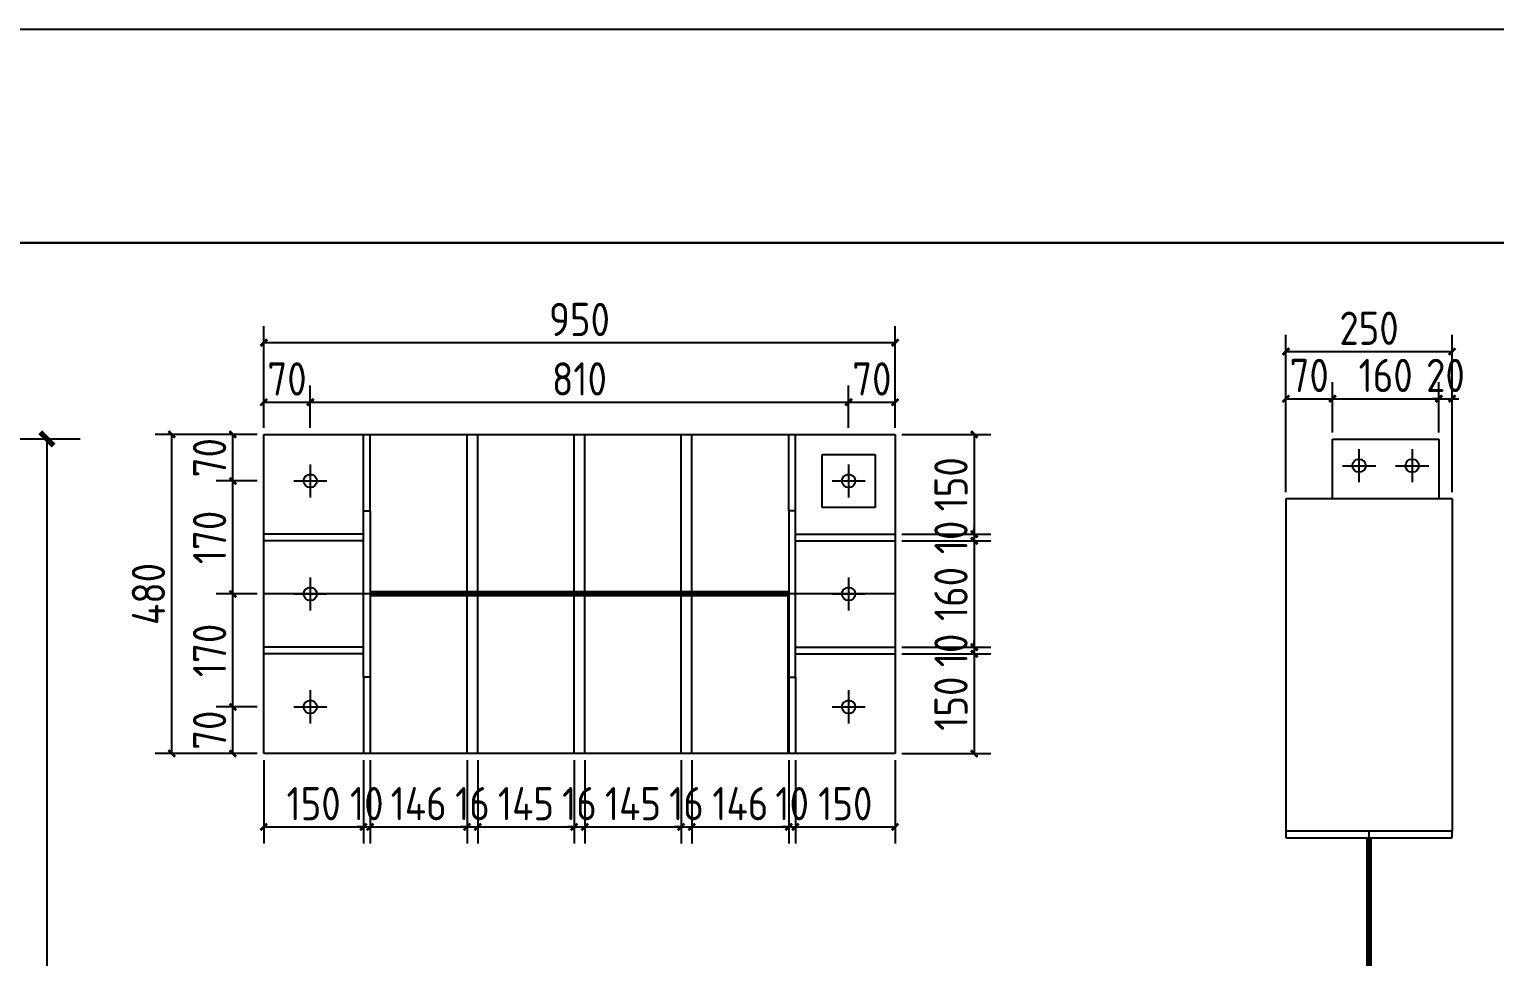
# Model space of a CAD drawing. Extents: x 411778 to 673094, y -11605 to 324395.
# Drawn here: x 463326 to 467736, y 132605 to 135395 of the extents above; entities that cross this region are included whole.
import ezdxf

# ---------------------------------------------------------------- set-up
doc = ezdxf.new("R2010")
doc.units = 0
doc.header["$LTSCALE"] = 1000
doc.header["$MEASUREMENT"] = 0
doc.styles.get("Standard").update_dxf_attribs({"font": 'gbenor.shx', "bigfont": 'gbcbig.shx'})
doc.dimstyles.get("Standard").update_dxf_attribs({"dimscale": 100, "dimtxt": 3.5, "dimasz": 1, "dimexe": 2.5, "dimexo": 3, "dimgap": 1.5, "dimtad": 1, "dimdec": 0, "dimzin": 0, "dimdsep": 46, "dimtxsty": 'Standard', "dimblk": 'ARCHTICK', "dimcen": 0.09, "dimadec": 0, "dimazin": 0, "dimtfac": 1, "dimtdec": 0, "dimtix": 1, "dimtmove": 2, "dimatfit": 3, "dimfxl": 1, "dimtolj": 1, "dimtzin": 0, "dimarcsym": 0})

# ---------------------------------------------------------------- blocks, each defined once
blk = doc.blocks.new('_ArchTick')
at = {"color": 0, "linetype": 'ByBlock', "const_width": 0.4}
blk.add_lwpolyline([(-0.5, -0.5), (0.5, 0.5)], dxfattribs=at)
blk = doc.blocks.new('*D647')
at = {"color": 3, "lineweight": -2}
for p, q in [((462861.5, 134162.5), (463479.5, 134162.5)), ((463379.5, 134162.5), (463379.5, 125160.5)), ((462861.5, 125160.5), (463479.5, 125160.5))]:
    blk.add_line(p, q, dxfattribs=at)
at = {"layer": 'Defpoints', "color": 0}
for p in [(462811.5, 134162.5), (462811.5, 125160.5), (463379.5, 125160.5)]:
    blk.add_point(p, dxfattribs=at)
at = {"color": 3, "lineweight": -2, "xscale": 40, "yscale": 40, "zscale": 40}
for p, rotation in [((463379.5, 134162.5), 90), ((463379.5, 125160.5), 270)]:
    blk.add_blockref('_ArchTick', p, dxfattribs=dict(at, rotation=rotation))
at = {"color": 0, "insert": (463276.2, 129661.5), "char_height": 100, "attachment_point": 5, "rotation": 90}
blk.add_mtext('\\A1;腹板 9002', dxfattribs=at)
blk = doc.blocks.new('*D672')
at = {"color": 3, "lineweight": -2}
for p, q in [((464012, 133696), (463889, 133696)), ((463939, 133356), (463939, 133696)), ((464012, 133356), (463889, 133356))]:
    blk.add_line(p, q, dxfattribs=at)
at = {"layer": 'Defpoints', "color": 0}
for p in [(463939, 133696), (464032, 133696), (464032, 133356)]:
    blk.add_point(p, dxfattribs=at)
at = {"color": 3, "lineweight": -2, "xscale": 20, "yscale": 20, "zscale": 20}
for p, rotation in [((463939, 133696), 90), ((463939, 133356), 270)]:
    blk.add_blockref('_ArchTick', p, dxfattribs=dict(at, rotation=rotation))
at = {"color": 0, "insert": (463869, 133526), "char_height": 100, "attachment_point": 5, "rotation": 90}
blk.add_mtext('\\A1;170', dxfattribs=at)
blk = doc.blocks.new('*D673')
at = {"color": 3, "lineweight": -2}
for p, q in [((464012, 134036), (463889, 134036)), ((463939, 133696), (463939, 134036)), ((464012, 133696), (463889, 133696))]:
    blk.add_line(p, q, dxfattribs=at)
at = {"layer": 'Defpoints', "color": 0}
for p in [(463939, 134036), (464032, 134036), (464032, 133696)]:
    blk.add_point(p, dxfattribs=at)
at = {"color": 3, "lineweight": -2, "xscale": 20, "yscale": 20, "zscale": 20}
for p, rotation in [((463939, 134036), 90), ((463939, 133696), 270)]:
    blk.add_blockref('_ArchTick', p, dxfattribs=dict(at, rotation=rotation))
at = {"color": 0, "insert": (463869, 133866), "char_height": 100, "attachment_point": 5, "rotation": 90}
blk.add_mtext('\\A1;170', dxfattribs=at)
blk = doc.blocks.new('*D674')
at = {"color": 3, "lineweight": -2}
for p, q in [((464012, 134176), (463889, 134176)), ((463939, 134036), (463939, 134176)), ((464012, 134036), (463889, 134036))]:
    blk.add_line(p, q, dxfattribs=at)
at = {"layer": 'Defpoints', "color": 0}
for p in [(463939, 134176), (464032, 134176), (464032, 134036)]:
    blk.add_point(p, dxfattribs=at)
at = {"color": 3, "lineweight": -2, "xscale": 20, "yscale": 20, "zscale": 20}
for p, rotation in [((463939, 134176), 90), ((463939, 134036), 270)]:
    blk.add_blockref('_ArchTick', p, dxfattribs=dict(at, rotation=rotation))
at = {"color": 0, "insert": (463869, 134106), "char_height": 100, "attachment_point": 5, "rotation": 90}
blk.add_mtext('\\A1;70', dxfattribs=at)
blk = doc.blocks.new('*D675')
at = {"color": 3, "lineweight": -2}
for p, q in [((464012, 134176), (463705, 134176)), ((463755, 133216), (463755, 134176)), ((464012, 133216), (463705, 133216))]:
    blk.add_line(p, q, dxfattribs=at)
at = {"layer": 'Defpoints', "color": 0}
for p in [(463755, 134176), (464032, 134176), (464032, 133216)]:
    blk.add_point(p, dxfattribs=at)
at = {"color": 3, "lineweight": -2, "xscale": 20, "yscale": 20, "zscale": 20}
for p, rotation in [((463755, 134176), 90), ((463755, 133216), 270)]:
    blk.add_blockref('_ArchTick', p, dxfattribs=dict(at, rotation=rotation))
at = {"color": 0, "insert": (463685, 133696), "char_height": 100, "attachment_point": 5, "rotation": 90}
blk.add_mtext('\\A1;480', dxfattribs=at)
blk = doc.blocks.new('*D670')
at = {"color": 3, "lineweight": -2}
for p, q in [((464032, 134196), (464032, 134323)), ((464172, 134196), (464172, 134323)), ((464032, 134273), (464172, 134273))]:
    blk.add_line(p, q, dxfattribs=at)
at = {"layer": 'Defpoints', "color": 0}
for p in [(464172, 134273), (464032, 134176), (464172, 134176)]:
    blk.add_point(p, dxfattribs=at)
at = {"color": 3, "lineweight": -2, "xscale": 20, "yscale": 20, "zscale": 20, "rotation": 180}
blk.add_blockref('_ArchTick', (464032, 134273), dxfattribs=at)
at = {"color": 3, "lineweight": -2, "xscale": 20, "yscale": 20, "zscale": 20}
blk.add_blockref('_ArchTick', (464172, 134273), dxfattribs=at)
at = {"color": 0, "insert": (464102, 134343), "char_height": 100, "attachment_point": 5}
blk.add_mtext('\\A1;70', dxfattribs=at)
blk = doc.blocks.new('*D671')
at = {"color": 3, "lineweight": -2}
for p, q in [((464172, 134196), (464172, 134323)), ((465792, 134196), (465792, 134323)), ((464172, 134273), (465792, 134273))]:
    blk.add_line(p, q, dxfattribs=at)
at = {"layer": 'Defpoints', "color": 0}
for p in [(465792, 134273), (464172, 134176), (465792, 134176)]:
    blk.add_point(p, dxfattribs=at)
at = {"color": 3, "lineweight": -2, "xscale": 20, "yscale": 20, "zscale": 20, "rotation": 180}
blk.add_blockref('_ArchTick', (464172, 134273), dxfattribs=at)
at = {"color": 3, "lineweight": -2, "xscale": 20, "yscale": 20, "zscale": 20}
blk.add_blockref('_ArchTick', (465792, 134273), dxfattribs=at)
at = {"color": 0, "insert": (464982, 134343), "char_height": 100, "attachment_point": 5}
blk.add_mtext('\\A1;810', dxfattribs=at)
blk = doc.blocks.new('*D676')
at = {"color": 3, "lineweight": -2}
for p, q in [((465792, 134196), (465792, 134323)), ((465932, 134196), (465932, 134323)), ((465792, 134273), (465932, 134273))]:
    blk.add_line(p, q, dxfattribs=at)
at = {"layer": 'Defpoints', "color": 0}
for p in [(465932, 134273), (465792, 134176), (465932, 134176)]:
    blk.add_point(p, dxfattribs=at)
at = {"color": 3, "lineweight": -2, "xscale": 20, "yscale": 20, "zscale": 20, "rotation": 180}
blk.add_blockref('_ArchTick', (465792, 134273), dxfattribs=at)
at = {"color": 3, "lineweight": -2, "xscale": 20, "yscale": 20, "zscale": 20}
blk.add_blockref('_ArchTick', (465932, 134273), dxfattribs=at)
at = {"color": 0, "insert": (465862, 134343), "char_height": 100, "attachment_point": 5}
blk.add_mtext('\\A1;70', dxfattribs=at)
blk = doc.blocks.new('*D677')
at = {"color": 3, "lineweight": -2}
for p, q in [((464032, 134196), (464032, 134502)), ((465932, 134196), (465932, 134502)), ((465932, 134452), (464032, 134452))]:
    blk.add_line(p, q, dxfattribs=at)
at = {"layer": 'Defpoints', "color": 0}
for p in [(464032, 134452), (464032, 134176), (465932, 134176)]:
    blk.add_point(p, dxfattribs=at)
at = {"color": 3, "lineweight": -2, "xscale": 20, "yscale": 20, "zscale": 20, "rotation": 180}
blk.add_blockref('_ArchTick', (464032, 134452), dxfattribs=at)
at = {"color": 3, "lineweight": -2, "xscale": 20, "yscale": 20, "zscale": 20}
blk.add_blockref('_ArchTick', (465932, 134452), dxfattribs=at)
at = {"color": 0, "insert": (464982, 134522), "char_height": 100, "attachment_point": 5}
blk.add_mtext('\\A1;950', dxfattribs=at)
blk = doc.blocks.new('*D678')
at = {"color": 3, "lineweight": -2}
for p, q in [((464012, 133356), (463889, 133356)), ((463939, 133216), (463939, 133356)), ((464012, 133216), (463889, 133216))]:
    blk.add_line(p, q, dxfattribs=at)
at = {"layer": 'Defpoints', "color": 0}
for p in [(463939, 133356), (464032, 133356), (464032, 133216)]:
    blk.add_point(p, dxfattribs=at)
at = {"color": 3, "lineweight": -2, "xscale": 20, "yscale": 20, "zscale": 20}
for p, rotation in [((463939, 133356), 90), ((463939, 133216), 270)]:
    blk.add_blockref('_ArchTick', p, dxfattribs=dict(at, rotation=rotation))
at = {"color": 0, "insert": (463869, 133286), "char_height": 100, "attachment_point": 5, "rotation": 90}
blk.add_mtext('\\A1;70', dxfattribs=at)
blk = doc.blocks.new('*D679')
at = {"color": 3, "lineweight": -2}
for p, q in [((465952, 134176), (466220, 134176)), ((466170, 134176), (466170, 133876)), ((465952, 133876), (466220, 133876))]:
    blk.add_line(p, q, dxfattribs=at)
at = {"layer": 'Defpoints', "color": 0}
for p in [(465932, 134176), (465932, 133876), (466170, 133876)]:
    blk.add_point(p, dxfattribs=at)
at = {"color": 3, "lineweight": -2, "xscale": 20, "yscale": 20, "zscale": 20}
for p, rotation in [((466170, 134176), 90), ((466170, 133876), 270)]:
    blk.add_blockref('_ArchTick', p, dxfattribs=dict(at, rotation=rotation))
at = {"color": 0, "insert": (466100, 134026), "char_height": 100, "attachment_point": 5, "rotation": 90}
blk.add_mtext('\\A1;150', dxfattribs=at)
blk = doc.blocks.new('*D680')
at = {"color": 3, "lineweight": -2}
for p, q in [((466170, 133876), (466170, 133896)), ((465952, 133876), (466220, 133876)), ((465952, 133856), (466220, 133856)), ((466170, 133876), (466170, 133856)), ((466170, 133856), (466170, 133836))]:
    blk.add_line(p, q, dxfattribs=at)
at = {"layer": 'Defpoints', "color": 0}
for p in [(465932, 133876), (465932, 133856), (466170, 133856)]:
    blk.add_point(p, dxfattribs=at)
at = {"color": 3, "lineweight": -2, "xscale": 20, "yscale": 20, "zscale": 20}
for p, rotation in [((466170, 133876), 270), ((466170, 133856), 90)]:
    blk.add_blockref('_ArchTick', p, dxfattribs=dict(at, rotation=rotation))
at = {"color": 0, "insert": (466100, 133866), "char_height": 100, "attachment_point": 5, "rotation": 90}
blk.add_mtext('\\A1;10', dxfattribs=at)
blk = doc.blocks.new('*D681')
at = {"color": 3, "lineweight": -2}
for p, q in [((465952, 133856), (466220, 133856)), ((466170, 133856), (466170, 133536)), ((465952, 133536), (466220, 133536))]:
    blk.add_line(p, q, dxfattribs=at)
at = {"layer": 'Defpoints', "color": 0}
for p in [(465932, 133856), (465932, 133536), (466170, 133536)]:
    blk.add_point(p, dxfattribs=at)
at = {"color": 3, "lineweight": -2, "xscale": 20, "yscale": 20, "zscale": 20}
for p, rotation in [((466170, 133856), 90), ((466170, 133536), 270)]:
    blk.add_blockref('_ArchTick', p, dxfattribs=dict(at, rotation=rotation))
at = {"color": 0, "insert": (466100, 133696), "char_height": 100, "attachment_point": 5, "rotation": 90}
blk.add_mtext('\\A1;160', dxfattribs=at)
blk = doc.blocks.new('*D682')
at = {"color": 3, "lineweight": -2}
for p, q in [((465952, 133536), (466220, 133536)), ((466170, 133536), (466170, 133556)), ((466170, 133536), (466170, 133516)), ((465952, 133516), (466220, 133516)), ((466170, 133516), (466170, 133496))]:
    blk.add_line(p, q, dxfattribs=at)
at = {"layer": 'Defpoints', "color": 0}
for p in [(465932, 133536), (465932, 133516), (466170, 133516)]:
    blk.add_point(p, dxfattribs=at)
at = {"color": 3, "lineweight": -2, "xscale": 20, "yscale": 20, "zscale": 20}
for p, rotation in [((466170, 133536), 270), ((466170, 133516), 90)]:
    blk.add_blockref('_ArchTick', p, dxfattribs=dict(at, rotation=rotation))
at = {"color": 0, "insert": (466100, 133526), "char_height": 100, "attachment_point": 5, "rotation": 90}
blk.add_mtext('\\A1;10', dxfattribs=at)
blk = doc.blocks.new('*D683')
at = {"color": 3, "lineweight": -2}
for p, q in [((465952, 133516), (466220, 133516)), ((466170, 133516), (466170, 133216)), ((465952, 133216), (466220, 133216))]:
    blk.add_line(p, q, dxfattribs=at)
at = {"layer": 'Defpoints', "color": 0}
for p in [(465932, 133516), (465932, 133216), (466170, 133216)]:
    blk.add_point(p, dxfattribs=at)
at = {"color": 3, "lineweight": -2, "xscale": 20, "yscale": 20, "zscale": 20}
for p, rotation in [((466170, 133516), 90), ((466170, 133216), 270)]:
    blk.add_blockref('_ArchTick', p, dxfattribs=dict(at, rotation=rotation))
at = {"color": 0, "insert": (466100, 133366), "char_height": 100, "attachment_point": 5, "rotation": 90}
blk.add_mtext('\\A1;150', dxfattribs=at)
blk = doc.blocks.new('*D684')
at = {"color": 3, "lineweight": -2}
for p, q in [((464032, 133196), (464032, 132945)), ((464332, 133196), (464332, 132945)), ((464032, 132995), (464332, 132995))]:
    blk.add_line(p, q, dxfattribs=at)
at = {"layer": 'Defpoints', "color": 0}
for p in [(464032, 133216), (464332, 133216), (464332, 132995)]:
    blk.add_point(p, dxfattribs=at)
at = {"color": 3, "lineweight": -2, "xscale": 20, "yscale": 20, "zscale": 20, "rotation": 180}
blk.add_blockref('_ArchTick', (464032, 132995), dxfattribs=at)
at = {"color": 3, "lineweight": -2, "xscale": 20, "yscale": 20, "zscale": 20}
blk.add_blockref('_ArchTick', (464332, 132995), dxfattribs=at)
at = {"color": 0, "insert": (464182, 133065), "char_height": 100, "attachment_point": 5}
blk.add_mtext('\\A1;150', dxfattribs=at)
blk = doc.blocks.new('*D685')
at = {"color": 3, "lineweight": -2}
for p, q in [((464332, 133196), (464332, 132945)), ((464352, 133196), (464352, 132945)), ((464332, 132995), (464312, 132995)), ((464332, 132995), (464352, 132995)), ((464352, 132995), (464372, 132995))]:
    blk.add_line(p, q, dxfattribs=at)
at = {"layer": 'Defpoints', "color": 0}
for p in [(464332, 133216), (464352, 133216), (464352, 132995)]:
    blk.add_point(p, dxfattribs=at)
at = {"color": 3, "lineweight": -2, "xscale": 20, "yscale": 20, "zscale": 20}
blk.add_blockref('_ArchTick', (464332, 132995), dxfattribs=at)
at = {"color": 3, "lineweight": -2, "xscale": 20, "yscale": 20, "zscale": 20, "rotation": 180}
blk.add_blockref('_ArchTick', (464352, 132995), dxfattribs=at)
at = {"color": 0, "insert": (464342, 133065), "char_height": 100, "attachment_point": 5}
blk.add_mtext('\\A1;10', dxfattribs=at)
blk = doc.blocks.new('*D686')
at = {"color": 3, "lineweight": -2}
for p, q in [((464352, 133196), (464352, 132945)), ((464644, 133196), (464644, 132945)), ((464352, 132995), (464644, 132995))]:
    blk.add_line(p, q, dxfattribs=at)
at = {"layer": 'Defpoints', "color": 0}
for p in [(464352, 133216), (464644, 133216), (464644, 132995)]:
    blk.add_point(p, dxfattribs=at)
at = {"color": 3, "lineweight": -2, "xscale": 20, "yscale": 20, "zscale": 20, "rotation": 180}
blk.add_blockref('_ArchTick', (464352, 132995), dxfattribs=at)
at = {"color": 3, "lineweight": -2, "xscale": 20, "yscale": 20, "zscale": 20}
blk.add_blockref('_ArchTick', (464644, 132995), dxfattribs=at)
at = {"color": 0, "insert": (464498, 133065), "char_height": 100, "attachment_point": 5}
blk.add_mtext('\\A1;146', dxfattribs=at)
blk = doc.blocks.new('*D687')
at = {"color": 3, "lineweight": -2}
for p, q in [((464644, 133196), (464644, 132945)), ((464676, 133196), (464676, 132945)), ((464644, 132995), (464624, 132995)), ((464644, 132995), (464676, 132995)), ((464676, 132995), (464696, 132995))]:
    blk.add_line(p, q, dxfattribs=at)
at = {"layer": 'Defpoints', "color": 0}
for p in [(464644, 133216), (464676, 133216), (464676, 132995)]:
    blk.add_point(p, dxfattribs=at)
at = {"color": 3, "lineweight": -2, "xscale": 20, "yscale": 20, "zscale": 20}
blk.add_blockref('_ArchTick', (464644, 132995), dxfattribs=at)
at = {"color": 3, "lineweight": -2, "xscale": 20, "yscale": 20, "zscale": 20, "rotation": 180}
blk.add_blockref('_ArchTick', (464676, 132995), dxfattribs=at)
at = {"color": 0, "insert": (464660, 133065), "char_height": 100, "attachment_point": 5}
blk.add_mtext('\\A1;16', dxfattribs=at)
blk = doc.blocks.new('*D688')
at = {"color": 3, "lineweight": -2}
for p, q in [((464676, 133196), (464676, 132945)), ((464966, 133196), (464966, 132945)), ((464676, 132995), (464966, 132995))]:
    blk.add_line(p, q, dxfattribs=at)
at = {"layer": 'Defpoints', "color": 0}
for p in [(464676, 133216), (464966, 133216), (464966, 132995)]:
    blk.add_point(p, dxfattribs=at)
at = {"color": 3, "lineweight": -2, "xscale": 20, "yscale": 20, "zscale": 20, "rotation": 180}
blk.add_blockref('_ArchTick', (464676, 132995), dxfattribs=at)
at = {"color": 3, "lineweight": -2, "xscale": 20, "yscale": 20, "zscale": 20}
blk.add_blockref('_ArchTick', (464966, 132995), dxfattribs=at)
at = {"color": 0, "insert": (464821, 133065), "char_height": 100, "attachment_point": 5}
blk.add_mtext('\\A1;145', dxfattribs=at)
blk = doc.blocks.new('*D689')
at = {"color": 3, "lineweight": -2}
for p, q in [((464966, 133196), (464966, 132945)), ((464998, 133196), (464998, 132945)), ((464966, 132995), (464946, 132995)), ((464966, 132995), (464998, 132995)), ((464998, 132995), (465018, 132995))]:
    blk.add_line(p, q, dxfattribs=at)
at = {"layer": 'Defpoints', "color": 0}
for p in [(464966, 133216), (464998, 133216), (464998, 132995)]:
    blk.add_point(p, dxfattribs=at)
at = {"color": 3, "lineweight": -2, "xscale": 20, "yscale": 20, "zscale": 20}
blk.add_blockref('_ArchTick', (464966, 132995), dxfattribs=at)
at = {"color": 3, "lineweight": -2, "xscale": 20, "yscale": 20, "zscale": 20, "rotation": 180}
blk.add_blockref('_ArchTick', (464998, 132995), dxfattribs=at)
at = {"color": 0, "insert": (464982, 133065), "char_height": 100, "attachment_point": 5}
blk.add_mtext('\\A1;16', dxfattribs=at)
blk = doc.blocks.new('*D690')
at = {"color": 3, "lineweight": -2}
for p, q in [((464998, 133196), (464998, 132945)), ((465288, 133196), (465288, 132945)), ((464998, 132995), (465288, 132995))]:
    blk.add_line(p, q, dxfattribs=at)
at = {"layer": 'Defpoints', "color": 0}
for p in [(464998, 133216), (465288, 133216), (465288, 132995)]:
    blk.add_point(p, dxfattribs=at)
at = {"color": 3, "lineweight": -2, "xscale": 20, "yscale": 20, "zscale": 20, "rotation": 180}
blk.add_blockref('_ArchTick', (464998, 132995), dxfattribs=at)
at = {"color": 3, "lineweight": -2, "xscale": 20, "yscale": 20, "zscale": 20}
blk.add_blockref('_ArchTick', (465288, 132995), dxfattribs=at)
at = {"color": 0, "insert": (465143, 133065), "char_height": 100, "attachment_point": 5}
blk.add_mtext('\\A1;145', dxfattribs=at)
blk = doc.blocks.new('*D691')
at = {"color": 3, "lineweight": -2}
for p, q in [((465288, 133196), (465288, 132945)), ((465320, 133196), (465320, 132945)), ((465288, 132995), (465268, 132995)), ((465288, 132995), (465320, 132995)), ((465320, 132995), (465340, 132995))]:
    blk.add_line(p, q, dxfattribs=at)
at = {"layer": 'Defpoints', "color": 0}
for p in [(465288, 133216), (465320, 133216), (465320, 132995)]:
    blk.add_point(p, dxfattribs=at)
at = {"color": 3, "lineweight": -2, "xscale": 20, "yscale": 20, "zscale": 20}
blk.add_blockref('_ArchTick', (465288, 132995), dxfattribs=at)
at = {"color": 3, "lineweight": -2, "xscale": 20, "yscale": 20, "zscale": 20, "rotation": 180}
blk.add_blockref('_ArchTick', (465320, 132995), dxfattribs=at)
at = {"color": 0, "insert": (465304, 133065), "char_height": 100, "attachment_point": 5}
blk.add_mtext('\\A1;16', dxfattribs=at)
blk = doc.blocks.new('*D692')
at = {"color": 3, "lineweight": -2}
for p, q in [((465320, 133196), (465320, 132945)), ((465612, 133196), (465612, 132945)), ((465320, 132995), (465612, 132995))]:
    blk.add_line(p, q, dxfattribs=at)
at = {"layer": 'Defpoints', "color": 0}
for p in [(465320, 133216), (465612, 133216), (465612, 132995)]:
    blk.add_point(p, dxfattribs=at)
at = {"color": 3, "lineweight": -2, "xscale": 20, "yscale": 20, "zscale": 20, "rotation": 180}
blk.add_blockref('_ArchTick', (465320, 132995), dxfattribs=at)
at = {"color": 3, "lineweight": -2, "xscale": 20, "yscale": 20, "zscale": 20}
blk.add_blockref('_ArchTick', (465612, 132995), dxfattribs=at)
at = {"color": 0, "insert": (465466, 133065), "char_height": 100, "attachment_point": 5}
blk.add_mtext('\\A1;146', dxfattribs=at)
blk = doc.blocks.new('*D693')
at = {"color": 3, "lineweight": -2}
for p, q in [((465612, 133196), (465612, 132945)), ((465632, 133196), (465632, 132945)), ((465612, 132995), (465592, 132995)), ((465612, 132995), (465632, 132995)), ((465632, 132995), (465652, 132995))]:
    blk.add_line(p, q, dxfattribs=at)
at = {"layer": 'Defpoints', "color": 0}
for p in [(465612, 133216), (465632, 133216), (465632, 132995)]:
    blk.add_point(p, dxfattribs=at)
at = {"color": 3, "lineweight": -2, "xscale": 20, "yscale": 20, "zscale": 20}
blk.add_blockref('_ArchTick', (465612, 132995), dxfattribs=at)
at = {"color": 3, "lineweight": -2, "xscale": 20, "yscale": 20, "zscale": 20, "rotation": 180}
blk.add_blockref('_ArchTick', (465632, 132995), dxfattribs=at)
at = {"color": 0, "insert": (465622, 133065), "char_height": 100, "attachment_point": 5}
blk.add_mtext('\\A1;10', dxfattribs=at)
blk = doc.blocks.new('*D694')
at = {"color": 3, "lineweight": -2}
for p, q in [((465632, 133196), (465632, 132945)), ((465932, 133196), (465932, 132945)), ((465632, 132995), (465932, 132995))]:
    blk.add_line(p, q, dxfattribs=at)
at = {"layer": 'Defpoints', "color": 0}
for p in [(465632, 133216), (465932, 133216), (465932, 132995)]:
    blk.add_point(p, dxfattribs=at)
at = {"color": 3, "lineweight": -2, "xscale": 20, "yscale": 20, "zscale": 20, "rotation": 180}
blk.add_blockref('_ArchTick', (465632, 132995), dxfattribs=at)
at = {"color": 3, "lineweight": -2, "xscale": 20, "yscale": 20, "zscale": 20}
blk.add_blockref('_ArchTick', (465932, 132995), dxfattribs=at)
at = {"color": 0, "insert": (465782, 133065), "char_height": 100, "attachment_point": 5}
blk.add_mtext('\\A1;150', dxfattribs=at)
blk = doc.blocks.new('*D777')
at = {"color": 3, "lineweight": -2}
for p, q in [((467108, 134002), (467108, 134333.5)), ((467248, 134182), (467248, 134333.5)), ((467108, 134283.5), (467248, 134283.5))]:
    blk.add_line(p, q, dxfattribs=at)
at = {"layer": 'Defpoints', "color": 0}
for p in [(467248, 134283.5), (467248, 134162), (467108, 133982)]:
    blk.add_point(p, dxfattribs=at)
at = {"color": 3, "lineweight": -2, "xscale": 20, "yscale": 20, "zscale": 20, "rotation": 180}
blk.add_blockref('_ArchTick', (467108, 134283.5), dxfattribs=at)
at = {"color": 3, "lineweight": -2, "xscale": 20, "yscale": 20, "zscale": 20}
blk.add_blockref('_ArchTick', (467248, 134283.5), dxfattribs=at)
at = {"color": 0, "insert": (467178, 134353.5), "char_height": 100, "attachment_point": 5}
blk.add_mtext('\\A1;70', dxfattribs=at)
blk = doc.blocks.new('*D778')
at = {"color": 3, "lineweight": -2}
for p, q in [((467248, 134182), (467248, 134333.5)), ((467568, 134182), (467568, 134333.5)), ((467248, 134283.5), (467568, 134283.5))]:
    blk.add_line(p, q, dxfattribs=at)
at = {"layer": 'Defpoints', "color": 0}
for p in [(467568, 134283.5), (467248, 134162), (467568, 134162)]:
    blk.add_point(p, dxfattribs=at)
at = {"color": 3, "lineweight": -2, "xscale": 20, "yscale": 20, "zscale": 20, "rotation": 180}
blk.add_blockref('_ArchTick', (467248, 134283.5), dxfattribs=at)
at = {"color": 3, "lineweight": -2, "xscale": 20, "yscale": 20, "zscale": 20}
blk.add_blockref('_ArchTick', (467568, 134283.5), dxfattribs=at)
at = {"color": 0, "insert": (467408, 134353.5), "char_height": 100, "attachment_point": 5}
blk.add_mtext('\\A1;160', dxfattribs=at)
blk = doc.blocks.new('*D779')
at = {"color": 3, "lineweight": -2}
for p, q in [((467568, 134182), (467568, 134333.5)), ((467608, 134002), (467608, 134333.5)), ((467568, 134283.5), (467548, 134283.5)), ((467568, 134283.5), (467608, 134283.5)), ((467608, 134283.5), (467628, 134283.5))]:
    blk.add_line(p, q, dxfattribs=at)
at = {"layer": 'Defpoints', "color": 0}
for p in [(467608, 134283.5), (467568, 134162), (467608, 133982)]:
    blk.add_point(p, dxfattribs=at)
at = {"color": 3, "lineweight": -2, "xscale": 20, "yscale": 20, "zscale": 20}
blk.add_blockref('_ArchTick', (467568, 134283.5), dxfattribs=at)
at = {"color": 3, "lineweight": -2, "xscale": 20, "yscale": 20, "zscale": 20, "rotation": 180}
blk.add_blockref('_ArchTick', (467608, 134283.5), dxfattribs=at)
at = {"color": 0, "insert": (467588, 134353.5), "char_height": 100, "attachment_point": 5}
blk.add_mtext('\\A1;20', dxfattribs=at)
blk = doc.blocks.new('*D2193')
at = {"color": 3, "lineweight": -2}
for p, q in [((467108, 134002), (467108, 134475.5)), ((467608, 134002), (467608, 134475.5)), ((467108, 134425.5), (467608, 134425.5))]:
    blk.add_line(p, q, dxfattribs=at)
at = {"layer": 'Defpoints', "color": 0}
for p in [(467608, 134425.5), (467108, 133982), (467608, 133982)]:
    blk.add_point(p, dxfattribs=at)
at = {"color": 3, "lineweight": -2, "xscale": 20, "yscale": 20, "zscale": 20, "rotation": 180}
blk.add_blockref('_ArchTick', (467108, 134425.5), dxfattribs=at)
at = {"color": 3, "lineweight": -2, "xscale": 20, "yscale": 20, "zscale": 20}
blk.add_blockref('_ArchTick', (467608, 134425.5), dxfattribs=at)
at = {"color": 0, "insert": (467358, 134495.5), "char_height": 100, "attachment_point": 5}
blk.add_mtext('\\A1;250', dxfattribs=at)

msp = doc.modelspace()

# ---------------------------------------------------------------- linework, layer by layer
for p, q in [((464032, 134176), (465932, 134176)), ((464032, 133216), (464032, 134176)), ((464332, 133946), (464332, 134176)), ((464352, 133946), (464352, 134176)), ((464644, 133702), (464644, 134176)), ((464676, 133702), (464676, 134176)), ((464966, 133702), (464966, 134176)), ((464998, 133702), (464998, 134176)), ((465288, 133702), (465288, 134176)), ((465320, 133702), (465320, 134176)), ((465612, 133946), (465612, 134176)), ((465632, 133946), (465632, 134176)), ((465932, 134176), (465932, 133216)), ((467248, 133982), (467248, 134162)), ((467248, 134162), (467568, 134162)), ((467568, 134162), (467568, 133982)), ((465712, 133956), (465712, 134116)), ((465712, 134116), (465872, 134116)), ((465872, 134116), (465872, 133956)), ((467328, 134032), (467328, 134132)), ((467488, 134132), (467488, 134032)), ((464172, 134086), (464172, 133986)), ((465792, 134086), (465792, 133986)), ((467278, 134082), (467378, 134082)), ((467438, 134082), (467538, 134082)), ((464122, 134036), (464222, 134036)), ((465742, 134036), (465842, 134036)), ((467608, 133982), (467108, 133982)), ((467108, 133982), (467108, 132982)), ((467358, 133982), (467198, 133982)), ((467518, 133982), (467358, 133982)), ((467608, 133982), (467608, 132982)), ((465872, 133956), (465712, 133956)), ((464332, 133876), (464032, 133876)), ((464332, 133856), (464032, 133856)), ((465632, 133876), (465932, 133876)), ((465632, 133856), (465932, 133856)), ((464172, 133746), (464172, 133646)), ((465792, 133746), (465792, 133646)), ((464122, 133696), (464222, 133696)), ((464644, 133216), (464644, 133690)), ((464676, 133216), (464676, 133690)), ((464966, 133216), (464966, 133690)), ((464998, 133216), (464998, 133690)), ((465288, 133216), (465288, 133690)), ((465320, 133216), (465320, 133690)), ((465610, 133216), (465610, 133690)), ((465742, 133696), (465842, 133696)), ((464332, 133536), (464032, 133536)), ((465632, 133536), (465932, 133536)), ((464332, 133516), (464032, 133516)), ((465632, 133516), (465932, 133516)), ((464332, 133446), (464332, 133216)), ((464352, 133446), (464352, 133216)), ((465612, 133446), (465612, 133216)), ((465632, 133446), (465632, 133216)), ((464172, 133406), (464172, 133306)), ((465792, 133406), (465792, 133306)), ((464122, 133356), (464222, 133356)), ((465742, 133356), (465842, 133356)), ((465932, 133216), (464032, 133216))]:
    msp.add_line(p, q)
at = {"color": 4}
for p, q in [((464332, 133946), (464352, 133946)), ((464332, 133446), (464332, 133946)), ((464352, 133946), (464352, 133446)), ((465632, 133946), (465612, 133946)), ((465612, 133946), (465612, 133446)), ((465632, 133446), (465632, 133946)), ((465612, 133702), (464352, 133702)), ((465612, 133690), (464352, 133690)), ((464352, 133446), (464332, 133446)), ((465612, 133446), (465632, 133446)), ((467608, 132982), (467108, 132982)), ((467108, 132982), (467108, 132962)), ((467108, 132962), (467608, 132962)), ((467352, 131702), (467352, 132962)), ((467364, 131702), (467364, 132962)), ((467608, 132962), (467608, 132982))]:
    msp.add_line(p, q, dxfattribs=at)
at = {"color": 1}
for p, q in [((465932, 133696), (464032, 133696)), ((467358, 131702), (467358, 132982))]:
    msp.add_line(p, q, dxfattribs=at)
for points in [[(472618.5, 134753), (457768.5, 134753), (457768.5, 135395), (472618.5, 135395)], [(457768.5, 134753), (472618.5, 134753), (472618.5, 124253), (457768.5, 124253)]]:
    msp.add_lwpolyline(points, close=True)
for centre in [(467328, 134082), (467488, 134082), (464172, 134036), (465792, 134036), (464172, 133696), (465792, 133696), (464172, 133356), (465792, 133356)]:
    msp.add_circle(centre, 20)

# ---------------------------------------------------------------- dimensions: what is measured, and where the dimension line sits
for p1, p2, distance, picture, middle in [((465932, 134176), (464032, 134176), -276, '*D677', (464982, 134522)), ((467108, 133982), (467608, 133982), 443.5, '*D2193', (467358, 134495.5)), ((464032, 133216), (464032, 134176), 277, '*D675', (463685, 133696))]:
    dim = msp.add_aligned_dim(p1=p1, p2=p2, distance=distance, dimstyle='Standard', override={"dimtxt": 1, "dimasz": 0.2, "dimexe": 0.5, "dimexo": 0.2, "dimgap": 0.2, "dimlfac": 0.5, "dimclrd": 3, "dimclre": 3})
    dim.commit()
    dim.dimension.update_dxf_attribs({"geometry": picture, "text_midpoint": middle})
for base, p1, p2, picture, middle in [((464172, 134273), (464032, 134176), (464172, 134176), '*D670', (464102, 134343)), ((465792, 134273), (464172, 134176), (465792, 134176), '*D671', (464982, 134343)), ((465932, 134273), (465792, 134176), (465932, 134176), '*D676', (465862, 134343)), ((467248, 134283.5), (467108, 133982), (467248, 134162), '*D777', (467178, 134353.5)), ((467568, 134283.5), (467248, 134162), (467568, 134162), '*D778', (467408, 134353.5)), ((467608, 134283.5), (467568, 134162), (467608, 133982), '*D779', (467588, 134353.5)), ((464332, 132995), (464032, 133216), (464332, 133216), '*D684', (464182, 133065)), ((464352, 132995), (464332, 133216), (464352, 133216), '*D685', (464342, 133065)), ((464644, 132995), (464352, 133216), (464644, 133216), '*D686', (464498, 133065)), ((464676, 132995), (464644, 133216), (464676, 133216), '*D687', (464660, 133065)), ((464966, 132995), (464676, 133216), (464966, 133216), '*D688', (464821, 133065)), ((464998, 132995), (464966, 133216), (464998, 133216), '*D689', (464982, 133065)), ((465288, 132995), (464998, 133216), (465288, 133216), '*D690', (465143, 133065)), ((465320, 132995), (465288, 133216), (465320, 133216), '*D691', (465304, 133065)), ((465612, 132995), (465320, 133216), (465612, 133216), '*D692', (465466, 133065)), ((465632, 132995), (465612, 133216), (465632, 133216), '*D693', (465622, 133065)), ((465932, 132995), (465632, 133216), (465932, 133216), '*D694', (465782, 133065))]:
    dim = msp.add_linear_dim(base=base, p1=p1, p2=p2, dimstyle='Standard', override={"dimtxt": 1, "dimasz": 0.2, "dimexe": 0.5, "dimexo": 0.2, "dimgap": 0.2, "dimlfac": 0.5, "dimclrd": 3, "dimclre": 3})
    dim.commit()
    dim.dimension.update_dxf_attribs({"geometry": picture, "text_midpoint": middle})
dim = msp.add_linear_dim(base=(463379.5, 125160.5), p1=(462811.5, 134162.5), p2=(462811.5, 125160.5), angle=90, text='腹板 9002', dimstyle='Standard', override={"dimtxt": 1, "dimasz": 0.4, "dimexe": 1, "dimexo": 0.5, "dimgap": 0.5, "dimclrd": 3, "dimclre": 3})
dim.commit()
dim.dimension.update_dxf_attribs({"geometry": '*D647', "text_midpoint": (463276.2, 129661.5)})
for base, p1, p2, picture, middle in [((463939, 134176), (464032, 134036), (464032, 134176), '*D674', (463869, 134106)), ((466170, 133876), (465932, 134176), (465932, 133876), '*D679', (466100, 134026)), ((463939, 134036), (464032, 133696), (464032, 134036), '*D673', (463869, 133866)), ((466170, 133856), (465932, 133876), (465932, 133856), '*D680', (466100, 133866)), ((466170, 133536), (465932, 133856), (465932, 133536), '*D681', (466100, 133696)), ((463939, 133696), (464032, 133356), (464032, 133696), '*D672', (463869, 133526)), ((466170, 133516), (465932, 133536), (465932, 133516), '*D682', (466100, 133526)), ((466170, 133216), (465932, 133516), (465932, 133216), '*D683', (466100, 133366)), ((463939, 133356), (464032, 133216), (464032, 133356), '*D678', (463869, 133286))]:
    dim = msp.add_linear_dim(base=base, p1=p1, p2=p2, angle=90, dimstyle='Standard', override={"dimtxt": 1, "dimasz": 0.2, "dimexe": 0.5, "dimexo": 0.2, "dimgap": 0.2, "dimlfac": 0.5, "dimclrd": 3, "dimclre": 3})
    dim.commit()
    dim.dimension.update_dxf_attribs({"geometry": picture, "text_midpoint": middle})

doc.saveas('drawing.dxf')
